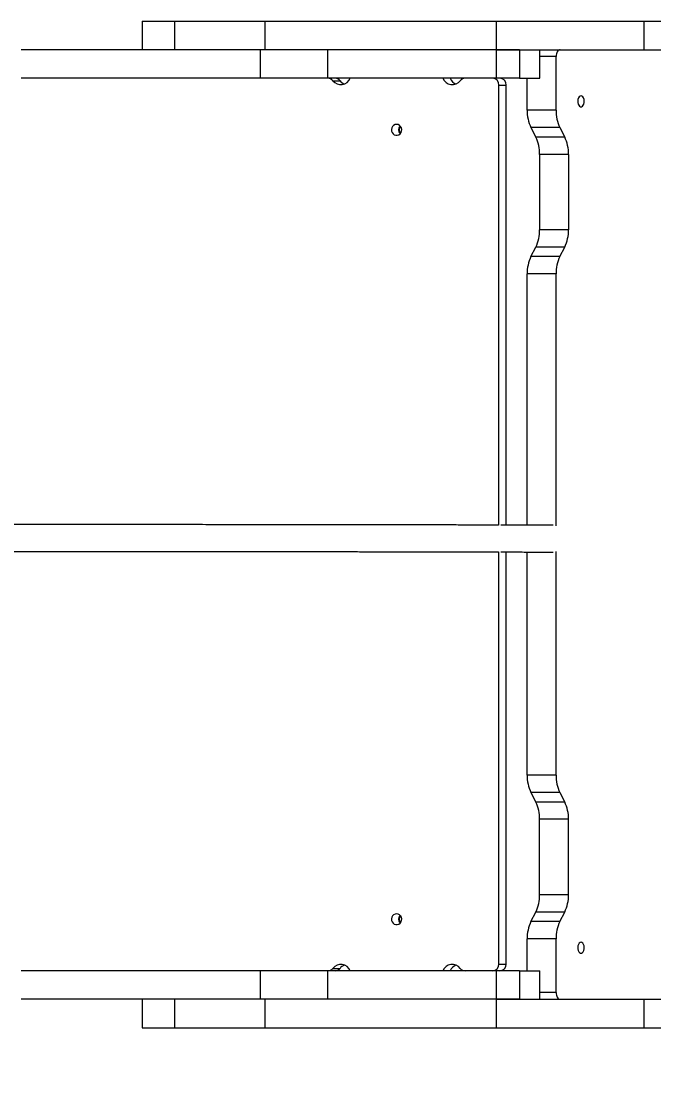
# Model space of a CAD drawing. Header units: millimetres. Extents: x -5960 to 5379, y -4374 to 3849.
# Drawn here: x 2682 to 3148, y 251 to 1036 of the extents above; entities that cross this region are included whole.
import ezdxf

# ---------------------------------------------------------------- set-up
doc = ezdxf.new("R2010")
doc.units = ezdxf.units.MM
doc.layers.add('DIKOM_ОБЪЕКТ', color=7, linetype='Continuous')
doc.layers.add('DIKOM_РАЗМЕР_ОБЪЕКТА', color=7, linetype='Continuous')
doc.styles.add('style1', font='arial.ttf', dxfattribs={"width": 0.8})
doc.dimstyles.new('1-50', dxfattribs={"dimtxt": 300, "dimasz": 200, "dimexe": 100, "dimexo": 0, "dimgap": 100, "dimtad": 1, "dimtxsty": 'style1', "dimcen": 200, "dimclrd": 7, "dimclre": 7, "dimclrt": 7, "dimadec": 1, "dimazin": 2, "dimtfac": 1, "dimtmove": 0, "dimatfit": 2, "dimfxl": 0, "dimlwd": 25, "dimlwe": 18, "dimarcsym": 0})

# ---------------------------------------------------------------- blocks, each defined once
blk = doc.blocks.new('*D10')
at = {"layer": 'Defpoints', "color": 0, "transparency": 16777216}
for p in [(3878.62, 405.09), (-2876.93, -459.72), (3878.62, -2693.66)]:
    blk.add_point(p, dxfattribs=at)
at = {"layer": 'DIKOM_РАЗМЕР_ОБЪЕКТА', "color": 7, "lineweight": 18, "transparency": 16777216}
for p, q in [((3878.62, 405.09), (3878.62, -2793.66)), ((-2876.93, -459.72), (-2876.93, -2793.66))]:
    blk.add_line(p, q, dxfattribs=at)
at = {"layer": 'DIKOM_РАЗМЕР_ОБЪЕКТА', "color": 7, "lineweight": 25, "transparency": 16777216}
blk.add_line((-2676.93, -2693.66), (3678.62, -2693.66), dxfattribs=at)
at = {"layer": 'DIKOM_РАЗМЕР_ОБЪЕКТА', "color": 7, "transparency": 16777216}
for points in [[(-2676.93, -2660.33), (-2676.93, -2726.99), (-2876.93, -2693.66)], [(3678.62, -2660.33), (3678.62, -2726.99), (3878.62, -2693.66)]]:
    blk.add_solid(points, dxfattribs=at)
at = {"layer": 'DIKOM_РАЗМЕР_ОБЪЕКТА', "color": 7, "transparency": 16777216, "insert": (-142.96, -2440.49), "char_height": 300, "attachment_point": 5, "style": 'style1'}
blk.add_mtext('6750', dxfattribs=at)

msp = doc.modelspace()

# ---------------------------------------------------------------- linework, layer by layer
at = {"layer": 'DIKOM_ОБЪЕКТ', "color": 7, "linetype": 'Continuous', "lineweight": 15}
for p, q in [((2770.741, 1036.013), (2770.741, 1015.013)), ((2770.741, 1036.013), (2794.556, 1036.013)), ((2794.556, 1036.013), (2794.556, 1015.013)), ((2794.556, 1036.013), (2860.98, 1036.013)), ((2860.98, 1036.013), (2860.98, 1015.013)), ((2860.98, 1036.013), (3031.488, 1036.013)), ((3031.488, 1036.013), (3031.488, 1015.013)), ((3031.488, 1036.013), (3140.423, 1036.013)), ((3140.423, 1036.013), (3140.423, 1015.013)), ((2857.465, 1015.013), (2857.465, 994.013)), ((2907.244, 1015.013), (2857.465, 1015.013)), ((2907.244, 1015.013), (2907.244, 994.013)), ((3031.488, 1015.013), (2907.244, 1015.013)), ((3031.488, 1015.013), (3140.423, 1015.013)), ((3031.488, 1015.013), (3031.488, 994.013)), ((3048.741, 1015.013), (3031.488, 1015.013)), ((3048.741, 1015.013), (3048.741, 994.013)), ((3063.675, 994.013), (3063.675, 1015.013)), ((3075.613, 1010.013), (3063.675, 1010.013)), ((3075.613, 970.487), (3075.613, 1010.013)), ((2907.244, 994.013), (2857.465, 994.013)), ((3031.488, 994.013), (2907.244, 994.013)), ((2911.113, 992.202), (2916.431, 992.202)), ((3048.741, 994.013), (3031.488, 994.013)), ((3048.741, 994.013), (3063.675, 994.013)), ((3054.284, 970.487), (3054.284, 994.013)), ((3033.553, 664.578), (3033.553, 989.013)), ((3033.553, 989.013), (3038.871, 989.013)), ((3038.871, 664.587), (3038.871, 989.013)), ((3075.613, 970.487), (3054.284, 970.487)), ((3078.434, 957.725), (3057.105, 957.725)), ((3057.105, 957.725), (3060.683, 950.684)), ((3082.012, 950.684), (3060.683, 950.684)), ((3078.434, 957.725), (3082.012, 950.684)), ((3084.833, 937.922), (3063.504, 937.922)), ((3063.504, 937.922), (3063.504, 882.343)), ((3084.833, 937.922), (3084.833, 882.343)), ((3084.833, 882.343), (3063.504, 882.343)), ((3057.105, 862.541), (3060.683, 869.581)), ((3082.012, 869.581), (3060.683, 869.581)), ((3078.434, 862.541), (3082.012, 869.581)), ((3078.434, 862.541), (3057.105, 862.541)), ((3075.613, 849.779), (3054.284, 849.779)), ((3054.284, 664.559), (3054.284, 849.779)), ((3075.613, 664.066), (3075.613, 849.779)), ((3033.553, 341.013), (3033.553, 644.819)), ((3038.871, 341.013), (3038.871, 644.787)), ((3054.284, 480.248), (3054.284, 644.758)), ((3075.613, 480.248), (3075.613, 645.19)), ((3075.613, 480.248), (3054.284, 480.248)), ((3078.434, 467.485), (3057.105, 467.485)), ((3057.105, 467.485), (3060.683, 460.445)), ((3078.434, 467.485), (3082.012, 460.445)), ((3082.012, 460.445), (3060.683, 460.445)), ((3084.833, 447.683), (3063.504, 447.683)), ((3063.504, 392.104), (3063.504, 447.683)), ((3084.833, 392.104), (3084.833, 447.683)), ((3084.833, 392.104), (3063.504, 392.104)), ((3057.105, 372.301), (3060.683, 379.342)), ((3082.012, 379.342), (3060.683, 379.342)), ((3078.434, 372.301), (3082.012, 379.342)), ((3078.434, 372.301), (3057.105, 372.301)), ((3075.613, 359.539), (3054.284, 359.539)), ((3054.284, 336.013), (3054.284, 359.539)), ((3075.613, 320.013), (3075.613, 359.539)), ((2911.113, 337.824), (2916.431, 337.824)), ((3033.553, 341.013), (3038.871, 341.013)), ((2857.465, 336.013), (2857.465, 315.013)), ((2907.244, 336.013), (2857.465, 336.013)), ((2907.244, 336.013), (2907.244, 315.013)), ((3031.488, 336.013), (2907.244, 336.013)), ((3031.488, 336.013), (3031.488, 315.013)), ((3048.741, 336.013), (3031.488, 336.013)), ((3048.741, 336.013), (3048.741, 315.013)), ((3048.741, 336.013), (3063.675, 336.013)), ((3063.675, 315.013), (3063.675, 336.013)), ((2770.741, 315.013), (2770.741, 294.013)), ((2794.556, 315.013), (2794.556, 294.013)), ((2907.244, 315.013), (2857.465, 315.013)), ((2860.98, 315.013), (2860.98, 294.013)), ((3031.488, 315.013), (2907.244, 315.013)), ((3031.488, 315.013), (3031.488, 294.013)), ((3031.488, 315.013), (3140.423, 315.013)), ((3048.741, 315.013), (3031.488, 315.013)), ((3075.613, 320.013), (3063.675, 320.013)), ((3140.423, 315.013), (3140.423, 294.013)), ((2770.741, 294.013), (2794.556, 294.013)), ((2794.556, 294.013), (2860.98, 294.013)), ((2860.98, 294.013), (3031.488, 294.013)), ((3031.488, 294.013), (3140.423, 294.013))]:
    msp.add_line(p, q, dxfattribs=at)
at = {"layer": 'DIKOM_ОБЪЕКТ', "color": 7, "linetype": 'Continuous', "lineweight": 15, "flags": 128}
for points in [[(3078.679, 1015.013), (3078.081, 1014.917), (3077.506, 1014.632), (3076.976, 1014.17), (3076.511, 1013.549), (3076.13, 1012.791), (3075.847, 1011.927), (3075.672, 1010.989), (3075.613, 1010.013)], [(3094.007, 981.013), (3093.285, 980.835), (3092.626, 980.318), (3092.09, 979.507), (3091.725, 978.474), (3091.562, 977.312), (3091.617, 976.123), (3091.884, 975.013), (3092.339, 974.081), (3092.943, 973.409), (3093.642, 973.058), (3094.373, 973.058), (3095.072, 973.409), (3095.676, 974.081), (3096.132, 975.013), (3096.399, 976.123), (3096.453, 977.312), (3096.291, 978.474), (3095.925, 979.507), (3095.389, 980.318), (3094.731, 980.835), (3094.007, 981.013)], [(2958.08, 960.013), (2956.953, 959.835), (2955.927, 959.318), (2955.092, 958.507), (2954.523, 957.474), (2954.269, 956.312), (2954.354, 955.123), (2954.77, 954.013), (2955.481, 953.081), (2956.422, 952.409), (2957.51, 952.058), (2958.649, 952.058), (2959.738, 952.409), (2960.679, 953.081), (2961.389, 954.013), (2961.805, 955.123), (2961.89, 956.312), (2961.637, 957.474), (2961.067, 958.507), (2960.232, 959.318), (2959.206, 959.835), (2958.08, 960.013)], [(2958.08, 378.013), (2956.953, 377.835), (2955.927, 377.318), (2955.092, 376.507), (2954.523, 375.474), (2954.269, 374.312), (2954.354, 373.123), (2954.77, 372.013), (2955.481, 371.081), (2956.422, 370.409), (2957.51, 370.058), (2958.649, 370.058), (2959.738, 370.409), (2960.679, 371.081), (2961.389, 372.013), (2961.805, 373.123), (2961.89, 374.312), (2961.637, 375.474), (2961.067, 376.507), (2960.232, 377.318), (2959.206, 377.835), (2958.08, 378.013)], [(3094.007, 357.013), (3093.285, 356.835), (3092.626, 356.318), (3092.09, 355.507), (3091.725, 354.474), (3091.562, 353.312), (3091.617, 352.123), (3091.884, 351.013), (3092.339, 350.081), (3092.943, 349.409), (3093.642, 349.058), (3094.373, 349.058), (3095.072, 349.409), (3095.676, 350.081), (3096.132, 351.013), (3096.399, 352.123), (3096.453, 353.312), (3096.291, 354.474), (3095.925, 355.507), (3095.389, 356.318), (3094.731, 356.835), (3094.007, 357.013)], [(3075.613, 320.013), (3075.672, 319.038), (3075.847, 318.1), (3076.13, 317.235), (3076.511, 316.478), (3076.976, 315.856), (3077.506, 315.394), (3078.081, 315.109), (3078.679, 315.013)]]:
    msp.add_lwpolyline(points, dxfattribs=at)
at = {"layer": 'DIKOM_ОБЪЕКТ', "color": 7, "linetype": 'Continuous', "lineweight": 15}
for centre, radius, start, end in [((2907.407, 989.316), 4.697, 37.908987, 89.673039), ((2917.013, 996.845), 7.508, 218.202192, 337.838923), ((2912.726, 989.316), 4.697, 37.908987, 89.673039), ((2922.438, 996.917), 7.636, 218.127984, 248.655451), ((2999.147, 996.845), 7.508, 202.161077, 321.797808), ((3004.709, 997.07), 7.819, 203.01262, 248.307564), ((3008.752, 989.316), 4.697, 90.326961, 142.091013), ((3028.662, 989.122), 4.892, 358.721741, 88.661689), ((3033.98, 989.122), 4.892, 358.721741, 88.661689), ((3082.851, 970.109), 28.569, 179.242028, 205.688622), ((3104.182, 970.109), 28.571, 179.24176, 205.686849), ((2963.688, 956.013), 4.117, 135.747613, 224.252387), ((2964.633, 956.013), 4.554, 144.283638, 215.716362), ((3034.939, 938.301), 28.567, 359.239861, 25.688748), ((3056.261, 938.3), 28.574, 359.243431, 25.685178), ((3034.94, 881.964), 28.566, 334.310946, 0.76022), ((3056.262, 881.966), 28.574, 334.314516, 0.75665), ((3082.851, 850.156), 28.57, 154.311484, 180.757866), ((3104.182, 850.157), 28.571, 154.313257, 180.758134), ((3082.851, 479.87), 28.569, 179.242081, 205.688569), ((3104.182, 479.87), 28.571, 179.241813, 205.686796), ((3034.94, 448.062), 28.566, 359.239743, 25.688979), ((3056.262, 448.06), 28.574, 359.243313, 25.685409), ((3034.94, 391.725), 28.566, 334.311021, 0.760257), ((3056.262, 391.727), 28.574, 334.314591, 0.756687), ((2963.687, 374.013), 4.117, 135.74686, 224.25314), ((2964.633, 374.013), 4.554, 144.28501, 215.71499), ((3082.851, 359.917), 28.569, 154.311281, 180.75807), ((3104.182, 359.917), 28.571, 154.313054, 180.758337), ((2907.407, 340.71), 4.697, 270.329015, 322.088959), ((2917.013, 333.181), 7.507, 22.159814, 141.799071), ((2912.725, 340.71), 4.697, 270.329015, 322.088959), ((2922.439, 333.109), 7.637, 111.346707, 141.872586), ((2999.147, 333.181), 7.507, 38.200929, 157.840186), ((3004.69, 332.976), 7.794, 111.614743, 157.066696), ((3008.753, 340.71), 4.697, 217.911041, 269.670985), ((3028.662, 340.904), 4.892, 271.3386, 1.277969), ((3033.98, 340.904), 4.892, 271.3386, 1.277969)]:
    msp.add_arc(centre, radius, start, end, dxfattribs=at)
for points, knots in [([(3140.423, 1036.013), (3143.49, 1036.013), (3149.542, 1036.013), (3158.362, 1036.013), (3166.849, 1036.013), (3175.069, 1036.013), (3183.068, 1036.013), (3190.872, 1036.013), (3199.452, 1036.013), (3208.688, 1036.013), (3218.407, 1036.013), (3227.634, 1036.013), (3236.286, 1036.013), (3244.278, 1036.013), (3251.523, 1036.013), (3257.933, 1036.013), (3262.742, 1036.013), (3266.212, 1036.013), (3268.655, 1036.013), (3270.569, 1036.013), (3271.946, 1036.013), (3272.228, 1036.013), (3272.371, 1036.013)], [0, 0, 0, 0, 0.0457072, 0.0901555, 0.1339883, 0.1776831, 0.2215504, 0.2657723, 0.3104212, 0.3725002, 0.435211, 0.4982562, 0.5612805, 0.6239343, 0.6859293, 0.7471114, 0.8075482, 0.8453219, 0.8831326, 0.9212535, 0.9600549, 1, 1, 1, 1]), ([(2857.465, 1015.013), (2856.856, 1015.013), (2855.668, 1015.013), (2852.651, 1015.013), (2849.054, 1015.013), (2844.928, 1015.013), (2839.938, 1015.013), (2833.971, 1015.013), (2826.956, 1015.013), (2818.605, 1015.013), (2808.771, 1015.013), (2797.377, 1015.013), (2785.421, 1015.013), (2773.028, 1015.013), (2760.327, 1015.013), (2747.444, 1015.013), (2734.496, 1015.013), (2722.476, 1015.013), (2711.449, 1015.013), (2701.414, 1015.013), (2691.392, 1015.013), (2684.87, 1015.013), (2681.583, 1015.013)], [0, 0, 0, 0, 0.0401351, 0.078263, 0.1147666, 0.1500894, 0.1846398, 0.2292777, 0.2737505, 0.3184267, 0.3788993, 0.4402258, 0.5022692, 0.5647312, 0.6272309, 0.6893821, 0.7508637, 0.8114981, 0.8585972, 0.9054105, 0.9523333, 1, 1, 1, 1]), ([(3140.423, 1015.013), (3143.49, 1015.013), (3149.542, 1015.013), (3158.362, 1015.013), (3166.849, 1015.013), (3175.069, 1015.013), (3183.068, 1015.013), (3190.872, 1015.013), (3199.452, 1015.013), (3208.688, 1015.013), (3218.407, 1015.013), (3227.634, 1015.013), (3236.286, 1015.013), (3244.278, 1015.013), (3251.523, 1015.013), (3257.933, 1015.013), (3262.742, 1015.013), (3266.212, 1015.013), (3268.655, 1015.013), (3270.569, 1015.013), (3271.946, 1015.013), (3272.228, 1015.013), (3272.371, 1015.013)], [0, 0, 0, 0, 0.0457072, 0.0901555, 0.1339883, 0.1776831, 0.2215504, 0.2657723, 0.3104212, 0.3725002, 0.435211, 0.4982562, 0.5612805, 0.6239343, 0.6859293, 0.7471114, 0.8075482, 0.8453219, 0.8831326, 0.9212535, 0.9600549, 1, 1, 1, 1]), ([(2857.465, 994.013), (2856.856, 994.013), (2855.668, 994.013), (2852.651, 994.013), (2849.054, 994.013), (2844.928, 994.013), (2839.938, 994.013), (2833.971, 994.013), (2826.956, 994.013), (2818.605, 994.013), (2808.771, 994.013), (2797.377, 994.013), (2785.421, 994.013), (2773.028, 994.013), (2760.327, 994.013), (2747.444, 994.013), (2734.496, 994.013), (2722.476, 994.013), (2711.449, 994.013), (2701.414, 994.013), (2691.392, 994.013), (2684.87, 994.013), (2681.583, 994.013)], [0, 0, 0, 0, 0.0401351, 0.078263, 0.1147666, 0.1500894, 0.1846398, 0.2292777, 0.2737505, 0.3184267, 0.3788993, 0.4402258, 0.5022692, 0.5647312, 0.6272309, 0.6893821, 0.7508637, 0.8114981, 0.8585972, 0.9054105, 0.9523333, 1, 1, 1, 1]), ([(3033.105, 664.599), (3031.124, 664.603), (3024.548, 664.617), (3014.38, 664.641), (3002.059, 664.67), (2989.621, 664.7), (2978.061, 664.725), (2967.427, 664.747), (2958.013, 664.765), (2947.986, 664.783), (2937.262, 664.8), (2925.961, 664.816), (2914.057, 664.831), (2901.517, 664.846), (2888.124, 664.859), (2873.995, 664.872), (2859.22, 664.885), (2842.87, 664.897), (2824.934, 664.91), (2805.455, 664.923), (2785.634, 664.936), (2765.608, 664.948), (2743.755, 664.96), (2720.042, 664.974), (2694.449, 664.987), (2668.701, 665), (2642.82, 665.013), (2616.831, 665.026), (2590.71, 665.039), (2564.242, 665.052), (2541.206, 665.063), (2521.653, 665.073), (2505.749, 665.081), (2489.73, 665.09), (2473.69, 665.099), (2457.804, 665.108), (2442.39, 665.118), (2429.67, 665.126), (2419.038, 665.132), (2410.865, 665.136), (2402.532, 665.139), (2395.785, 665.141), (2391.793, 665.142), (2390.658, 665.142)], [0, 0, 0, 0, 0.0159169, 0.0528541, 0.0899583, 0.1272124, 0.164577, 0.1880624, 0.2114947, 0.2348494, 0.2581149, 0.2812925, 0.3031799, 0.3250462, 0.3469427, 0.3688994, 0.3909297, 0.4130361, 0.4396457, 0.4663031, 0.4929446, 0.5195084, 0.5459871, 0.5789945, 0.6119308, 0.6448283, 0.6777204, 0.7106269, 0.7435645, 0.776744, 0.8109105, 0.8308991, 0.8512147, 0.8718511, 0.892807, 0.9139733, 0.9349061, 0.9555434, 0.9657677, 0.975944, 0.9860425, 0.9960313, 1, 1, 1, 1]), ([(3073.559, 664.528), (3069.689, 664.534), (3061.196, 664.547), (3049.332, 664.567), (3040.386, 664.584), (3035.84, 664.594), (3034.819, 664.596)], [0, 0, 0, 0, 0.2677398, 0.5874617, 0.9073385, 1, 1, 1, 1]), ([(2390.011, 645.342), (2391.373, 645.342), (2396.15, 645.341), (2404.685, 645.338), (2415.356, 645.334), (2425.828, 645.328), (2436.503, 645.322), (2447.475, 645.314), (2459.109, 645.307), (2470.282, 645.3), (2481.556, 645.294), (2492.831, 645.287), (2503.996, 645.281), (2514.308, 645.276), (2523.775, 645.271), (2532.649, 645.267), (2553.747, 645.256), (2587.63, 645.24), (2627.939, 645.22), (2662.02, 645.203), (2689.738, 645.189), (2717.278, 645.174), (2744.609, 645.159), (2771.698, 645.144), (2795.765, 645.129), (2816.782, 645.115), (2834.75, 645.103), (2852.211, 645.09), (2869.033, 645.076), (2884.769, 645.062), (2899.349, 645.047), (2912.704, 645.032), (2925.101, 645.016), (2936.64, 645), (2947.331, 644.983), (2957.272, 644.966), (2966.556, 644.948), (2975.319, 644.93), (2984.828, 644.91), (2994.958, 644.887), (3005.817, 644.861), (3016.745, 644.835), (3025.665, 644.814), (3031.433, 644.802), (3033.104, 644.799)], [0, 0, 0, 0, 0.0047507, 0.0166625, 0.0304669, 0.0437908, 0.0566263, 0.0731013, 0.0887364, 0.1035333, 0.1174982, 0.1330411, 0.1474085, 0.1605987, 0.1726096, 0.1835745, 0.1943982, 0.2527651, 0.3117839, 0.3471252, 0.38247, 0.417845, 0.4532829, 0.488842, 0.5245709, 0.5494703, 0.5743464, 0.5991548, 0.6238651, 0.6484723, 0.6715473, 0.6945909, 0.717663, 0.7408069, 0.7640381, 0.7869417, 0.8099181, 0.8329393, 0.8559671, 0.8888079, 0.9215669, 0.9542176, 0.9867359, 1, 1, 1, 1]), ([(3034.914, 644.795), (3036.672, 644.791), (3041.577, 644.781), (3050.55, 644.764), (3061.597, 644.746), (3069.584, 644.734), (3073.495, 644.728)], [0, 0, 0, 0, 0.158919, 0.4433082, 0.7274194, 1, 1, 1, 1]), ([(2857.465, 336.013), (2856.856, 336.013), (2855.668, 336.013), (2852.651, 336.013), (2849.054, 336.013), (2844.928, 336.013), (2839.938, 336.013), (2833.971, 336.013), (2826.956, 336.013), (2818.605, 336.013), (2808.771, 336.013), (2797.377, 336.013), (2785.421, 336.013), (2773.028, 336.013), (2760.327, 336.013), (2747.444, 336.013), (2734.496, 336.013), (2722.476, 336.013), (2711.449, 336.013), (2701.414, 336.013), (2691.392, 336.013), (2684.87, 336.013), (2681.583, 336.013)], [0, 0, 0, 0, 0.0401351, 0.078263, 0.1147666, 0.1500894, 0.1846398, 0.2292777, 0.2737505, 0.3184267, 0.3788993, 0.4402258, 0.5022692, 0.5647312, 0.6272309, 0.6893821, 0.7508637, 0.8114981, 0.8585972, 0.9054105, 0.9523333, 1, 1, 1, 1]), ([(2857.465, 315.013), (2856.856, 315.013), (2855.668, 315.013), (2852.651, 315.013), (2849.054, 315.013), (2844.928, 315.013), (2839.938, 315.013), (2833.971, 315.013), (2826.956, 315.013), (2818.605, 315.013), (2808.771, 315.013), (2797.377, 315.013), (2785.421, 315.013), (2773.028, 315.013), (2760.327, 315.013), (2747.444, 315.013), (2734.496, 315.013), (2722.476, 315.013), (2711.449, 315.013), (2701.414, 315.013), (2691.392, 315.013), (2684.87, 315.013), (2681.583, 315.013)], [0, 0, 0, 0, 0.0401351, 0.078263, 0.1147666, 0.1500894, 0.1846398, 0.2292777, 0.2737505, 0.3184267, 0.3788993, 0.4402258, 0.5022692, 0.5647312, 0.6272309, 0.6893821, 0.7508637, 0.8114981, 0.8585972, 0.9054105, 0.9523333, 1, 1, 1, 1]), ([(3140.423, 315.013), (3143.49, 315.013), (3149.542, 315.013), (3158.362, 315.013), (3166.849, 315.013), (3175.069, 315.013), (3183.068, 315.013), (3190.872, 315.013), (3199.452, 315.013), (3208.688, 315.013), (3218.407, 315.013), (3227.634, 315.013), (3236.286, 315.013), (3244.278, 315.013), (3251.523, 315.013), (3257.933, 315.013), (3262.742, 315.013), (3266.212, 315.013), (3268.655, 315.013), (3270.569, 315.013), (3271.946, 315.013), (3272.228, 315.013), (3272.371, 315.013)], [0, 0, 0, 0, 0.0457072, 0.0901555, 0.1339883, 0.1776831, 0.2215504, 0.2657723, 0.3104212, 0.3725002, 0.435211, 0.4982562, 0.5612805, 0.6239343, 0.6859293, 0.7471114, 0.8075482, 0.8453219, 0.8831326, 0.9212535, 0.9600549, 1, 1, 1, 1]), ([(3140.423, 294.013), (3143.49, 294.013), (3149.542, 294.013), (3158.362, 294.013), (3166.849, 294.013), (3175.069, 294.013), (3183.068, 294.013), (3190.872, 294.013), (3199.452, 294.013), (3208.688, 294.013), (3218.407, 294.013), (3227.634, 294.013), (3236.286, 294.013), (3244.278, 294.013), (3251.523, 294.013), (3257.933, 294.013), (3262.742, 294.013), (3266.212, 294.013), (3268.655, 294.013), (3270.569, 294.013), (3271.946, 294.013), (3272.228, 294.013), (3272.371, 294.013)], [0, 0, 0, 0, 0.0457072, 0.0901555, 0.1339883, 0.1776831, 0.2215504, 0.2657723, 0.3104212, 0.3725002, 0.435211, 0.4982562, 0.5612805, 0.6239343, 0.6859293, 0.7471114, 0.8075482, 0.8453219, 0.8831326, 0.9212535, 0.9600549, 1, 1, 1, 1])]:
    msp.add_open_spline(points, degree=3, knots=knots, dxfattribs=at)

# ---------------------------------------------------------------- dimensions: what is measured, and where the dimension line sits
at = {"layer": 'DIKOM_РАЗМЕР_ОБЪЕКТА'}
dim = msp.add_linear_dim(base=(3878.624, -2693.661), p1=(-2876.932, -459.722), p2=(3878.624, 405.085), text='6750', dimstyle='1-50', dxfattribs=at)
dim.commit()
dim.dimension.update_dxf_attribs({"geometry": '*D10', "text_midpoint": (-142.96, -2693.661), "dimtype": 160})

doc.saveas('drawing.dxf')
